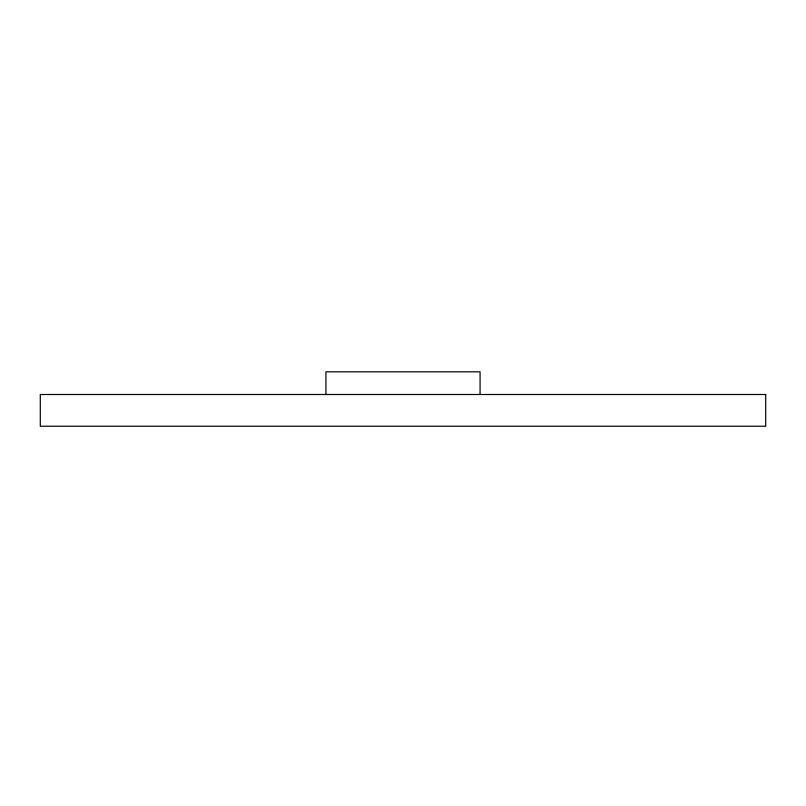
<?xml version="1.0" encoding="UTF-8"?>
<svg xmlns="http://www.w3.org/2000/svg" width="806" height="806" viewBox="0 0 806 806"><rect width="100%" height="100%" fill="white"/><g stroke="black" fill="none" stroke-linecap="round" stroke-linejoin="round"><path stroke-width="1.21" d="M480.074 394.497L480.074 371.828L325.926 371.828L325.926 394.497M765.7 394.497L40.3 394.497L40.3 426.233L765.7 426.233L765.7 394.497"/></g></svg>
